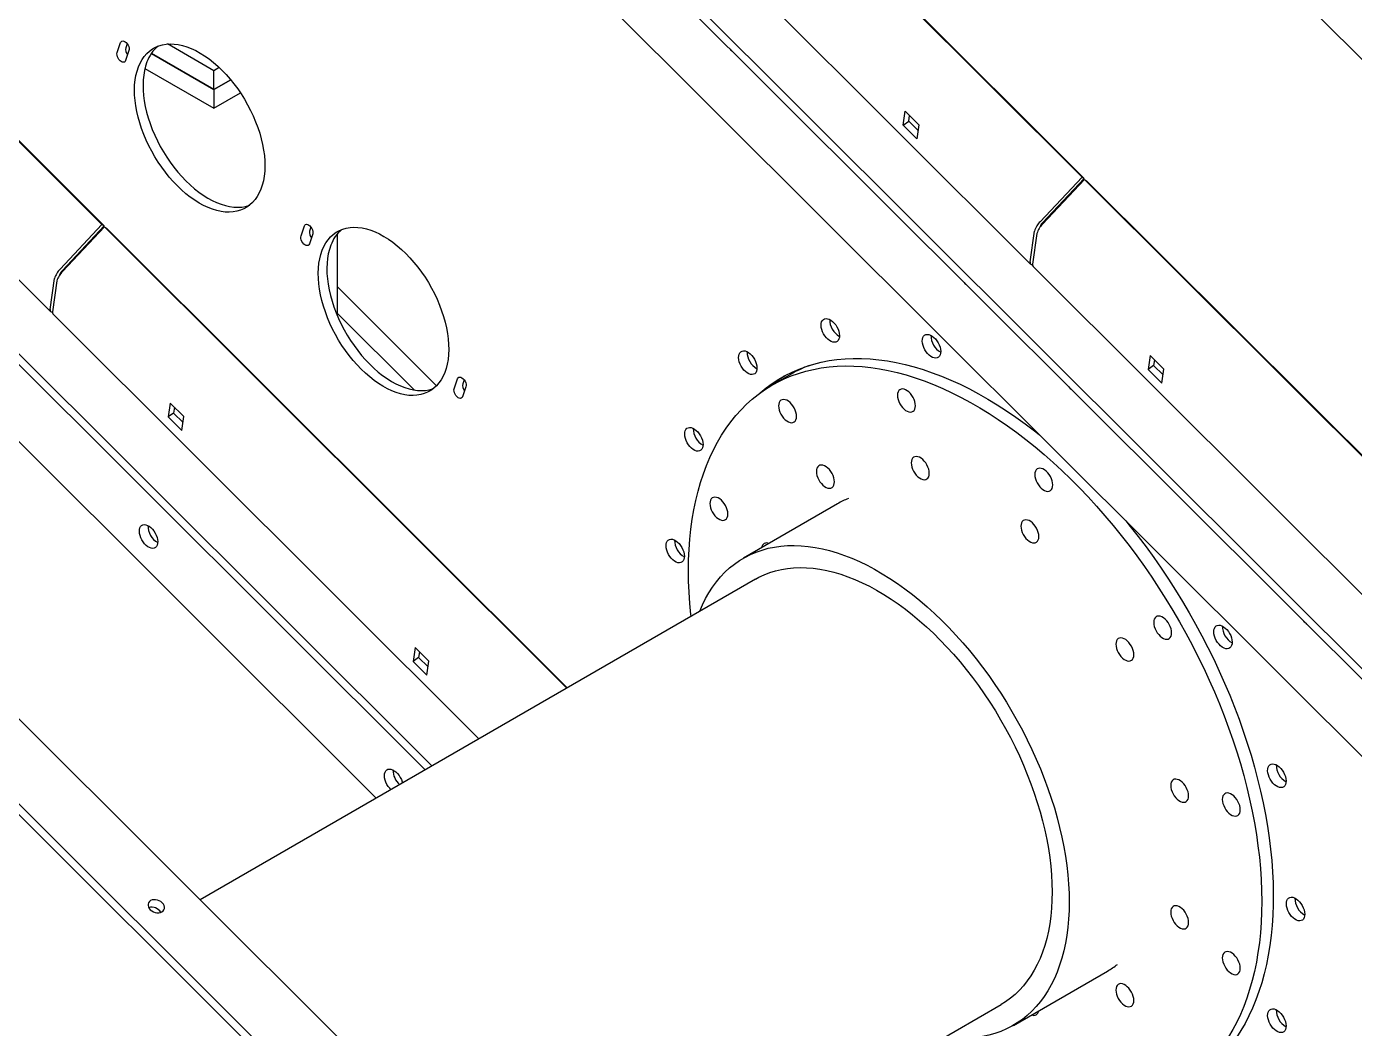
# Model space of a CAD drawing. Header units: millimetres. Extents: x 0 to 55611, y 0 to 32827.
# Drawn here: x 43804 to 44682, y 13325 to 13987 of the extents above; entities that cross this region are included whole.
import ezdxf

# ---------------------------------------------------------------- set-up
doc = ezdxf.new("R2010")
doc.units = ezdxf.units.MM
doc.header["$LTSCALE"] = 10
doc.linetypes.add('SLD-Continua', pattern=[0])
doc.layers.add('EQUIPO', color=30, linetype='SLD-Continua')
doc.layers.add('STRUC', color=5, linetype='SLD-Continua')

msp = doc.modelspace()

# ---------------------------------------------------------------- linework, layer by layer
at = {"color": 7, "linetype": 'SLD-Continua', "lineweight": 25}
for p, q in [((43927.82, 13945.62), (43886.49, 13969.48)), ((43927.82, 13958.06), (43897.23, 13975.72)), ((43931.39, 13960.13), (43927.82, 13958.06)), ((43927.82, 13945.62), (43927.82, 13958.06)), ((43938.96, 13952.05), (43927.82, 13945.62))]:
    msp.add_line(p, q, dxfattribs=at)
at = {"layer": 'EQUIPO', "linetype": 'SLD-Continua', "lineweight": 25}
for p, q in [((45699.75, 12955.04), (43154.25, 15494.4)), ((44675.21, 12655.11), (41889.75, 15433.85)), ((44635.21, 12638.71), (41849.75, 15417.45)), ((41849.75, 15410.49), (44635.21, 12631.76)), ((43147.59, 15091.2), (45439.51, 12804.8)), ((43149.52, 15096.22), (45443.92, 12807.35)), ((45407.1, 12786.1), (43154.35, 15033.41)), ((44501.75, 13887.74), (43855.35, 14532.58)), ((44503.23, 13886.88), (43856.83, 14531.73)), ((43853.84, 13856.31), (43207.43, 14501.16)), ((43855.31, 13855.46), (43208.91, 14500.3)), ((43821.37, 14475.07), (44467.77, 13830.23)), ((43173.45, 14443.65), (43819.86, 13798.81)), ((43149.59, 14418.37), (44071.87, 13498.31)), ((43147.65, 14413.35), (44067.46, 13495.77)), ((44035.05, 13477.06), (43154.42, 14355.57)), ((43863.9, 13970), (43866.13, 13976.6)), ((43871.68, 13971.31), (43869.45, 13964.71)), ((43870.45, 13975.92), (43869.56, 13973.27)), ((44383.61, 13922.05), (44384.92, 13931.26)), ((44383.61, 13922.05), (44387.18, 13924.64)), ((44384.92, 13931.26), (44393.96, 13922.24)), ((44387.18, 13924.64), (44387.72, 13928.46)), ((44393.41, 13918.42), (44387.18, 13924.64)), ((44392.64, 13913.03), (44383.61, 13922.05)), ((44393.96, 13922.24), (44392.64, 13913.03)), ((44474.11, 13858.22), (44501.75, 13887.74)), ((44475.59, 13857.37), (44503.23, 13886.88)), ((44503.33, 13886.16), (44475.69, 13856.64)), ((44501.75, 13887.74), (44503.23, 13886.88)), ((45149.74, 13241.32), (44503.33, 13886.16)), ((44503.33, 13886.16), (44504.81, 13885.31)), ((45151.21, 13240.46), (44504.81, 13885.31)), ((43826.2, 13826.8), (43853.84, 13856.31)), ((43827.67, 13825.94), (43855.31, 13855.46)), ((43855.42, 13854.74), (43827.78, 13825.22)), ((43853.84, 13856.31), (43855.31, 13855.46)), ((44161.08, 13549.81), (43855.42, 13854.74)), ((43855.42, 13854.74), (43856.89, 13853.88)), ((44161.47, 13550.04), (43856.89, 13853.88)), ((43985.42, 13848.78), (43987.65, 13855.38)), ((43991.97, 13854.69), (43991.07, 13852.04)), ((44473.91, 13854.5), (44473.93, 13854.63)), ((43993.19, 13850.08), (43990.96, 13843.49)), ((44467.45, 13831.67), (44470.36, 13852.03)), ((44471.94, 13850.45), (44469.03, 13830.09)), ((44469.35, 13828.65), (45115.76, 13183.81)), ((43819.53, 13800.25), (43822.44, 13820.61)), ((43824.02, 13819.03), (43821.12, 13798.67)), ((43825.99, 13823.07), (43826.01, 13823.2)), ((43821.44, 13797.23), (44103.04, 13516.31)), ((44546.84, 13769.73), (44545.52, 13760.52)), ((44555.87, 13760.72), (44546.84, 13769.73)), ((44549.64, 13766.94), (44549.09, 13763.12)), ((44309.53, 13757.44), (44297.09, 13750.26)), ((44549.09, 13763.12), (44545.52, 13760.52)), ((44545.52, 13760.52), (44554.56, 13751.51)), ((44549.09, 13763.12), (44555.33, 13756.9)), ((44554.56, 13751.51), (44555.87, 13760.72)), ((44086.68, 13747.76), (44088.91, 13754.36)), ((44094.46, 13749.06), (44092.23, 13742.47)), ((44093.23, 13753.67), (44092.34, 13751.02)), ((43898.92, 13738.31), (43897.61, 13729.1)), ((43901.18, 13731.69), (43897.61, 13729.1)), ((43907.96, 13729.29), (43898.92, 13738.31)), ((43901.72, 13735.51), (43901.18, 13731.69)), ((43901.18, 13731.69), (43907.41, 13725.47)), ((43897.61, 13729.1), (43906.64, 13720.08)), ((43906.64, 13720.08), (43907.96, 13729.29)), ((44340.19, 13671.68), (44277.96, 13635.76)), ((44285.96, 13621.9), (43918.64, 13409.86)), ((44060.95, 13576.67), (44059.63, 13567.47)), ((44069.98, 13567.66), (44060.95, 13576.67)), ((44063.74, 13573.88), (44063.2, 13570.06)), ((44063.2, 13570.06), (44059.63, 13567.47)), ((44059.63, 13567.47), (44068.67, 13558.45)), ((44063.2, 13570.06), (44069.44, 13563.84)), ((44068.67, 13558.45), (44069.98, 13567.66)), ((44456.35, 13326.75), (44518.57, 13362.68)), ((44156.78, 13172.29), (44448.35, 13340.61))]:
    msp.add_line(p, q, dxfattribs=at)
at = {"layer": 'EQUIPO', "linetype": 'SLD-Continua', "lineweight": 25, "flags": 128}
for points in [[(43866.13, 13976.6), (43866.46, 13977.2), (43866.96, 13977.59), (43867.58, 13977.72), (43868.3, 13977.6), (43869.06, 13977.23), (43869.81, 13976.63), (43870.5, 13975.86), (43871.07, 13974.95), (43871.5, 13973.98), (43871.76, 13973), (43871.82, 13972.09), (43871.68, 13971.31)], [(43869.45, 13964.71), (43869.12, 13964.11), (43868.62, 13963.72), (43867.99, 13963.59), (43867.27, 13963.71), (43866.52, 13964.08), (43865.77, 13964.68), (43865.08, 13965.45), (43864.5, 13966.36), (43864.07, 13967.33), (43863.82, 13968.31), (43863.76, 13969.22), (43863.9, 13970)], [(43877.91, 13960.55), (43879.02, 13963.07), (43880.3, 13965.39), (43881.76, 13967.49), (43883.39, 13969.38), (43885.19, 13971.03), (43887.14, 13972.45), (43889.24, 13973.63), (43891.47, 13974.55), (43893.83, 13975.22), (43896.3, 13975.64), (43898.88, 13975.79), (43901.55, 13975.69), (43904.29, 13975.33), (43907.11, 13974.71), (43909.97, 13973.83), (43912.88, 13972.71), (43915.81, 13971.34), (43918.75, 13969.73), (43921.69, 13967.89), (43924.61, 13965.83), (43927.51, 13963.55), (43930.36, 13961.08), (43933.16, 13958.41), (43935.89, 13955.56), (43938.54, 13952.55), (43941.1, 13949.39), (43943.54, 13946.09), (43945.88, 13942.67), (43948.08, 13939.14), (43950.15, 13935.53), (43952.06, 13931.84), (43953.82, 13928.1), (43955.42, 13924.33), (43956.84, 13920.53), (43958.09, 13916.73), (43959.15, 13912.95), (43960.01, 13909.2), (43960.69, 13905.5), (43961.17, 13901.87), (43961.45, 13898.33), (43961.52, 13894.88), (43961.4, 13891.56), (43961.08, 13888.37), (43960.56, 13885.32), (43959.84, 13882.44), (43958.93, 13879.74), (43957.83, 13877.22), (43956.54, 13874.9), (43955.08, 13872.8), (43953.45, 13870.91), (43951.65, 13869.26), (43949.7, 13867.84), (43947.6, 13866.66), (43945.37, 13865.74), (43943.01, 13865.07), (43940.54, 13864.65), (43937.96, 13864.5), (43935.29, 13864.6), (43932.55, 13864.96), (43929.73, 13865.58), (43926.87, 13866.46), (43923.97, 13867.58), (43921.04, 13868.95), (43918.09, 13870.56), (43915.15, 13872.4), (43912.23, 13874.46), (43909.33, 13876.74), (43906.48, 13879.21), (43903.68, 13881.88), (43900.95, 13884.73), (43898.3, 13887.74), (43895.74, 13890.9), (43893.3, 13894.2), (43890.96, 13897.62), (43888.76, 13901.15), (43886.7, 13904.76), (43884.78, 13908.45), (43883.02, 13912.19), (43881.42, 13915.96), (43880, 13919.76), (43878.75, 13923.56), (43877.7, 13927.34), (43876.83, 13931.09), (43876.15, 13934.79), (43875.67, 13938.42), (43875.39, 13941.96), (43875.32, 13945.41), (43875.44, 13948.73), (43875.76, 13951.92), (43876.28, 13954.97), (43877, 13957.85), (43877.91, 13960.55)], [(43883.57, 13963.82), (43882.66, 13961.11), (43881.94, 13958.23), (43881.42, 13955.19), (43881.1, 13952), (43880.97, 13948.67), (43881.05, 13945.23), (43881.33, 13941.68), (43881.81, 13938.06), (43882.48, 13934.36), (43883.35, 13930.61), (43884.41, 13926.83), (43885.66, 13923.03), (43887.08, 13919.23), (43888.67, 13915.45), (43890.43, 13911.71), (43892.35, 13908.03), (43894.42, 13904.41), (43896.62, 13900.89), (43898.95, 13897.47), (43901.4, 13894.17), (43903.96, 13891.01), (43906.6, 13887.99), (43909.33, 13885.15), (43912.13, 13882.48), (43914.99, 13880), (43917.88, 13877.73), (43920.81, 13875.66), (43923.75, 13873.82), (43926.69, 13872.22), (43929.62, 13870.85), (43932.53, 13869.72), (43935.39, 13868.85), (43938.2, 13868.23), (43940.95, 13867.87), (43943.62, 13867.76), (43946.19, 13867.92), (43948.67, 13868.33), (43951.03, 13869), (43951.59, 13869.21)], [(43987.65, 13855.38), (43987.98, 13855.98), (43988.47, 13856.36), (43989.1, 13856.5), (43989.82, 13856.37), (43990.58, 13856), (43991.33, 13855.41), (43992.01, 13854.63), (43992.59, 13853.73), (43993.02, 13852.75), (43993.27, 13851.78), (43993.33, 13850.87), (43993.19, 13850.08)], [(43999.43, 13839.33), (44000.53, 13841.85), (44001.82, 13844.16), (44003.28, 13846.27), (44004.91, 13848.15), (44006.71, 13849.81), (44008.66, 13851.23), (44010.76, 13852.4), (44012.99, 13853.33), (44015.35, 13854), (44017.82, 13854.41), (44020.4, 13854.57), (44023.06, 13854.47), (44025.81, 13854.1), (44028.62, 13853.48), (44031.49, 13852.61), (44034.39, 13851.49), (44037.32, 13850.12), (44040.26, 13848.51), (44043.21, 13846.67), (44046.13, 13844.61), (44049.03, 13842.33), (44051.88, 13839.85), (44054.68, 13837.19), (44057.41, 13834.34), (44060.06, 13831.33), (44062.61, 13828.16), (44065.06, 13824.86), (44067.39, 13821.44), (44069.6, 13817.92), (44071.66, 13814.3), (44073.58, 13810.62), (44075.34, 13806.88), (44076.94, 13803.1), (44078.36, 13799.31), (44079.6, 13795.51), (44080.66, 13791.72), (44081.53, 13787.98), (44082.21, 13784.28), (44082.68, 13780.65), (44082.96, 13777.1), (44083.04, 13773.66), (44082.92, 13770.34), (44082.6, 13767.14), (44082.07, 13764.1), (44081.35, 13761.22), (44080.44, 13758.51), (44079.34, 13756), (44078.06, 13753.68), (44076.6, 13751.57), (44074.96, 13749.69), (44073.17, 13748.03), (44071.22, 13746.61), (44069.12, 13745.44), (44066.89, 13744.52), (44064.53, 13743.84), (44062.05, 13743.43), (44059.48, 13743.27), (44056.81, 13743.38), (44054.06, 13743.74), (44051.25, 13744.36), (44048.39, 13745.23), (44045.48, 13746.36), (44042.55, 13747.73), (44039.61, 13749.34), (44036.67, 13751.17), (44033.74, 13753.24), (44030.85, 13755.51), (44027.99, 13757.99), (44025.19, 13760.66), (44022.46, 13763.5), (44019.82, 13766.52), (44017.26, 13769.68), (44014.81, 13772.98), (44012.48, 13776.4), (44010.28, 13779.92), (44008.21, 13783.54), (44006.29, 13787.22), (44004.53, 13790.96), (44002.94, 13794.74), (44001.52, 13798.54), (44000.27, 13802.34), (43999.21, 13806.12), (43998.34, 13809.87), (43997.67, 13813.57), (43997.19, 13817.2), (43996.91, 13820.74), (43996.83, 13824.18), (43996.96, 13827.51), (43997.28, 13830.7), (43997.8, 13833.74), (43998.52, 13836.62), (43999.43, 13839.33)], [(43990.96, 13843.49), (43990.63, 13842.88), (43990.14, 13842.5), (43989.51, 13842.37), (43988.79, 13842.49), (43988.03, 13842.86), (43987.28, 13843.45), (43986.6, 13844.23), (43986.02, 13845.14), (43985.59, 13846.11), (43985.34, 13847.08), (43985.28, 13848), (43985.42, 13848.78)], [(44005.09, 13842.6), (44004.18, 13839.89), (44003.46, 13837.01), (44002.94, 13833.96), (44002.61, 13830.77), (44002.49, 13827.45), (44002.57, 13824.01), (44002.85, 13820.46), (44003.33, 13816.83), (44004, 13813.13), (44004.87, 13809.38), (44005.93, 13805.6), (44007.17, 13801.8), (44008.6, 13798.01), (44010.19, 13794.23), (44011.95, 13790.49), (44013.87, 13786.8), (44015.93, 13783.19), (44018.14, 13779.66), (44020.47, 13776.24), (44022.92, 13772.95), (44025.47, 13769.78), (44028.12, 13766.77), (44030.85, 13763.92), (44033.65, 13761.26), (44036.5, 13758.78), (44039.4, 13756.5), (44042.33, 13754.44), (44045.27, 13752.6), (44048.21, 13750.99), (44051.14, 13749.62), (44054.04, 13748.5), (44056.91, 13747.62), (44059.72, 13747), (44062.47, 13746.64), (44065.13, 13746.54), (44067.71, 13746.69), (44070.18, 13747.11), (44072.54, 13747.78), (44073.11, 13747.99)], [(44467.45, 13831.67), (44467.45, 13830.89), (44467.69, 13830.32), (44468.17, 13829.98), (44468.87, 13829.88), (44469.01, 13829.89)], [(43819.53, 13800.25), (43819.53, 13799.47), (43819.78, 13798.89), (43820.26, 13798.55), (43820.96, 13798.46), (43821.09, 13798.46)], [(44329.62, 13792.04), (44330.1, 13792.93), (44330.76, 13793.6), (44331.57, 13794.02), (44332.52, 13794.19), (44333.55, 13794.08), (44334.65, 13793.71), (44335.77, 13793.09), (44336.88, 13792.24), (44337.94, 13791.18), (44338.9, 13789.97), (44339.75, 13788.63), (44340.44, 13787.21), (44340.96, 13785.76), (44341.29, 13784.33), (44341.42, 13782.97), (44341.34, 13781.72), (44341.05, 13780.64), (44340.57, 13779.74), (44339.91, 13779.07), (44339.1, 13778.65), (44338.16, 13778.49), (44337.12, 13778.59), (44336.02, 13778.96), (44334.9, 13779.58), (44333.79, 13780.43), (44332.74, 13781.49), (44331.77, 13782.7), (44330.93, 13784.04), (44330.23, 13785.46), (44329.71, 13786.91), (44329.38, 13788.34), (44329.26, 13789.7), (44329.34, 13790.95), (44329.62, 13792.04)], [(44396.55, 13781.53), (44397.02, 13782.43), (44397.68, 13783.1), (44398.5, 13783.52), (44399.44, 13783.68), (44400.48, 13783.57), (44401.57, 13783.2), (44402.7, 13782.58), (44403.8, 13781.73), (44404.86, 13780.68), (44405.82, 13779.46), (44406.67, 13778.12), (44407.36, 13776.7), (44407.88, 13775.25), (44408.21, 13773.82), (44408.34, 13772.46), (44408.26, 13771.22), (44407.97, 13770.13), (44407.49, 13769.23), (44406.84, 13768.56), (44406.02, 13768.14), (44405.08, 13767.98), (44404.04, 13768.09), (44402.94, 13768.46), (44401.82, 13769.08), (44400.72, 13769.93), (44399.66, 13770.98), (44398.7, 13772.2), (44397.85, 13773.54), (44397.16, 13774.96), (44396.64, 13776.41), (44396.31, 13777.83), (44396.18, 13779.2), (44396.26, 13780.44), (44396.55, 13781.53)], [(44275.07, 13770.67), (44275.55, 13771.56), (44276.2, 13772.23), (44277.02, 13772.66), (44277.96, 13772.82), (44279, 13772.71), (44280.1, 13772.34), (44281.22, 13771.72), (44282.33, 13770.87), (44283.38, 13769.82), (44284.35, 13768.6), (44285.19, 13767.26), (44285.89, 13765.84), (44286.41, 13764.39), (44286.74, 13762.96), (44286.86, 13761.6), (44286.78, 13760.36), (44286.5, 13759.27), (44286.02, 13758.37), (44285.36, 13757.7), (44284.55, 13757.28), (44283.6, 13757.12), (44282.57, 13757.22), (44281.47, 13757.59), (44280.35, 13758.22), (44279.24, 13759.07), (44278.18, 13760.12), (44277.22, 13761.34), (44276.37, 13762.68), (44275.68, 13764.1), (44275.16, 13765.54), (44274.83, 13766.97), (44274.7, 13768.33), (44274.78, 13769.58), (44275.07, 13770.67)], [(44288.93, 13744.94), (44289.01, 13745.01), (44292.93, 13748.24), (44297.01, 13751.24), (44301.23, 13753.99), (44305.59, 13756.5), (44310.09, 13758.77), (44314.73, 13760.78), (44319.49, 13762.55), (44324.38, 13764.06), (44329.39, 13765.32), (44334.51, 13766.33), (44339.74, 13767.08), (44345.07, 13767.57), (44350.5, 13767.8), (44356.03, 13767.78), (44361.64, 13767.5), (44367.32, 13766.96), (44373.09, 13766.16), (44378.92, 13765.11), (44384.81, 13763.81), (44390.75, 13762.25), (44396.75, 13760.43), (44402.79, 13758.37), (44408.87, 13756.06), (44414.98, 13753.51), (44421.11, 13750.71), (44427.26, 13747.67), (44433.42, 13744.4), (44439.58, 13740.89), (44445.74, 13737.15), (44451.9, 13733.19), (44458.04, 13729.01), (44464.16, 13724.6), (44470.25, 13719.99), (44473.58, 13717.37)], [(44243.28, 13597.26), (44243.16, 13598.38), (44242.46, 13605.82), (44241.97, 13613.17), (44241.67, 13620.42), (44241.57, 13627.56), (44241.67, 13634.59), (44241.97, 13641.5), (44242.47, 13648.28), (44243.16, 13654.92), (44244.05, 13661.41), (44245.14, 13667.76), (44246.42, 13673.95), (44247.9, 13679.98), (44249.57, 13685.83), (44251.42, 13691.52), (44253.47, 13697.02), (44255.71, 13702.33), (44258.12, 13707.45), (44260.72, 13712.37), (44263.5, 13717.08), (44266.45, 13721.59), (44269.58, 13725.88), (44272.87, 13729.96), (44276.34, 13733.82), (44279.96, 13737.44), (44283.74, 13740.84), (44287.68, 13744.01), (44291.77, 13746.93), (44296, 13749.62), (44300.37, 13752.07), (44304.88, 13754.27), (44309.53, 13756.22), (44314.3, 13757.92), (44319.2, 13759.37), (44324.21, 13760.57), (44329.33, 13761.51), (44334.56, 13762.2), (44339.89, 13762.63), (44345.32, 13762.81), (44350.84, 13762.73), (44356.44, 13762.39), (44362.12, 13761.8), (44367.87, 13760.95), (44373.69, 13759.85), (44379.57, 13758.49), (44385.5, 13756.88), (44391.48, 13755.02), (44397.5, 13752.91), (44403.56, 13750.56), (44409.64, 13747.96), (44415.75, 13745.12), (44421.88, 13742.04), (44428.01, 13738.73), (44434.15, 13735.19), (44440.28, 13731.42), (44446.41, 13727.42), (44452.52, 13723.21), (44458.6, 13718.78), (44464.66, 13714.14), (44470.68, 13709.3), (44476.66, 13704.25), (44482.59, 13699.01), (44488.47, 13693.58), (44494.29, 13687.97), (44500.04, 13682.17), (44505.72, 13676.21), (44511.32, 13670.08), (44516.84, 13663.79), (44522.27, 13657.35), (44527.6, 13650.76), (44532.83, 13644.03), (44537.95, 13637.17), (44542.96, 13630.19), (44547.86, 13623.08), (44552.63, 13615.87), (44557.27, 13608.56), (44561.78, 13601.15), (44566.16, 13593.65), (44570.39, 13586.08), (44574.48, 13578.43), (44578.42, 13570.72), (44582.2, 13562.96), (44585.82, 13555.14), (44589.28, 13547.29), (44592.58, 13539.41), (44595.7, 13531.51), (44598.66, 13523.59), (44601.43, 13515.67), (44604.03, 13507.75), (44606.45, 13499.84), (44608.68, 13491.95), (44610.73, 13484.08), (44612.59, 13476.26), (44614.26, 13468.47), (44615.73, 13460.74), (44617.01, 13453.07), (44618.1, 13445.47), (44618.99, 13437.94), (44619.69, 13430.5), (44620.18, 13423.15), (44620.48, 13415.9), (44620.58, 13408.76), (44620.58, 13408.76)], [(44092.23, 13742.47), (44091.9, 13741.86), (44091.4, 13741.48), (44090.77, 13741.35), (44090.06, 13741.47), (44089.3, 13741.84), (44088.55, 13742.43), (44087.86, 13743.21), (44087.28, 13744.12), (44086.85, 13745.09), (44086.6, 13746.06), (44086.54, 13746.98), (44086.68, 13747.76)], [(44088.91, 13754.36), (44089.24, 13754.96), (44089.74, 13755.34), (44090.36, 13755.48), (44091.08, 13755.35), (44091.84, 13754.98), (44092.59, 13754.39), (44093.28, 13753.61), (44093.86, 13752.71), (44094.29, 13751.73), (44094.54, 13750.76), (44094.6, 13749.85), (44094.46, 13749.06)], [(44313.02, 13729.51), (44312.92, 13730.82), (44312.62, 13732.22), (44312.13, 13733.63), (44311.47, 13735.02), (44310.66, 13736.34), (44309.73, 13737.55), (44308.7, 13738.59), (44307.63, 13739.45), (44306.53, 13740.08), (44305.45, 13740.47), (44304.43, 13740.6), (44303.5, 13740.47), (44302.69, 13740.09), (44302.03, 13739.46), (44301.54, 13738.61), (44301.24, 13737.57), (44301.14, 13736.36), (44301.24, 13735.05), (44301.54, 13733.65), (44302.03, 13732.24), (44302.69, 13730.85), (44303.5, 13729.53), (44304.43, 13728.32), (44305.45, 13727.28), (44306.53, 13726.42), (44307.63, 13725.79), (44308.7, 13725.4), (44309.73, 13725.27), (44310.66, 13725.4), (44311.47, 13725.78), (44312.13, 13726.41), (44312.62, 13727.26), (44312.92, 13728.3), (44313.02, 13729.51)], [(44391.63, 13736.53), (44391.53, 13737.85), (44391.23, 13739.24), (44390.74, 13740.66), (44390.08, 13742.05), (44389.27, 13743.37), (44388.34, 13744.57), (44387.32, 13745.62), (44386.24, 13746.47), (44385.14, 13747.11), (44384.07, 13747.5), (44383.05, 13747.63), (44382.11, 13747.5), (44381.3, 13747.12), (44380.64, 13746.49), (44380.15, 13745.64), (44379.85, 13744.59), (44379.75, 13743.39), (44379.85, 13742.07), (44380.15, 13740.68), (44380.64, 13739.27), (44381.3, 13737.87), (44382.11, 13736.55), (44383.04, 13735.35), (44384.07, 13734.3), (44385.14, 13733.45), (44386.24, 13732.82), (44387.32, 13732.43), (44388.34, 13732.29), (44389.27, 13732.42), (44390.08, 13732.81), (44390.74, 13733.44), (44391.23, 13734.29), (44391.53, 13735.33), (44391.63, 13736.53)], [(44239.46, 13720), (44239.94, 13720.9), (44240.6, 13721.57), (44241.41, 13721.99), (44242.35, 13722.15), (44243.39, 13722.05), (44244.49, 13721.68), (44245.61, 13721.06), (44246.72, 13720.2), (44247.77, 13719.15), (44248.74, 13717.94), (44249.58, 13716.59), (44250.28, 13715.18), (44250.8, 13713.73), (44251.13, 13712.3), (44251.25, 13710.94), (44251.17, 13709.69), (44250.89, 13708.6), (44250.41, 13707.71), (44249.75, 13707.04), (44248.94, 13706.62), (44248, 13706.45), (44246.96, 13706.56), (44245.86, 13706.93), (44244.74, 13707.55), (44243.63, 13708.4), (44242.58, 13709.45), (44241.61, 13710.67), (44240.76, 13712.01), (44240.07, 13713.43), (44239.55, 13714.88), (44239.22, 13716.31), (44239.09, 13717.67), (44239.17, 13718.92), (44239.46, 13720)], [(44326.14, 13693.06), (44326.24, 13691.74), (44326.54, 13690.35), (44327.03, 13688.94), (44327.69, 13687.55), (44328.5, 13686.23), (44329.43, 13685.02), (44330.45, 13683.97), (44331.53, 13683.12), (44332.63, 13682.49), (44333.7, 13682.1), (44334.73, 13681.97), (44335.66, 13682.09), (44336.47, 13682.48), (44337.13, 13683.11), (44337.62, 13683.96), (44337.92, 13685), (44338.02, 13686.2), (44337.92, 13687.52), (44337.62, 13688.91), (44337.13, 13690.33), (44336.47, 13691.72), (44335.66, 13693.04), (44334.73, 13694.24), (44333.7, 13695.29), (44332.63, 13696.15), (44331.53, 13696.78), (44330.45, 13697.17), (44329.43, 13697.3), (44328.5, 13697.17), (44327.69, 13696.79), (44327.03, 13696.16), (44326.54, 13695.31), (44326.24, 13694.26), (44326.14, 13693.06)], [(44388.9, 13698.67), (44389, 13697.35), (44389.3, 13695.96), (44389.79, 13694.55), (44390.45, 13693.16), (44391.26, 13691.84), (44392.19, 13690.63), (44393.22, 13689.58), (44394.29, 13688.73), (44395.39, 13688.1), (44396.47, 13687.71), (44397.49, 13687.57), (44398.42, 13687.7), (44399.23, 13688.09), (44399.89, 13688.72), (44400.38, 13689.57), (44400.68, 13690.61), (44400.78, 13691.81), (44400.68, 13693.13), (44400.38, 13694.52), (44399.89, 13695.94), (44399.23, 13697.33), (44398.42, 13698.65), (44397.49, 13699.85), (44396.47, 13700.9), (44395.39, 13701.76), (44394.29, 13702.39), (44393.22, 13702.78), (44392.19, 13702.91), (44391.26, 13702.78), (44390.45, 13702.4), (44389.79, 13701.77), (44389.3, 13700.92), (44389, 13699.87), (44388.9, 13698.67)], [(44482.41, 13684.13), (44482.31, 13685.45), (44482.01, 13686.84), (44481.52, 13688.25), (44480.86, 13689.64), (44480.05, 13690.96), (44479.11, 13692.17), (44478.09, 13693.21), (44477.01, 13694.07), (44475.92, 13694.7), (44474.84, 13695.09), (44473.82, 13695.22), (44472.89, 13695.1), (44472.08, 13694.71), (44471.42, 13694.08), (44470.93, 13693.23), (44470.63, 13692.19), (44470.53, 13690.99), (44470.63, 13689.67), (44470.93, 13688.28), (44471.42, 13686.86), (44472.08, 13685.47), (44472.89, 13684.15), (44473.82, 13682.94), (44474.84, 13681.9), (44475.92, 13681.04), (44477.01, 13680.41), (44478.09, 13680.02), (44479.11, 13679.89), (44480.05, 13680.02), (44480.86, 13680.4), (44481.52, 13681.03), (44482.01, 13681.88), (44482.31, 13682.92), (44482.41, 13684.13)], [(44267.63, 13664.93), (44267.53, 13666.25), (44267.23, 13667.64), (44266.74, 13669.05), (44266.08, 13670.45), (44265.27, 13671.77), (44264.34, 13672.97), (44263.32, 13674.02), (44262.24, 13674.87), (44261.14, 13675.51), (44260.06, 13675.9), (44259.04, 13676.03), (44258.11, 13675.9), (44257.3, 13675.51), (44256.64, 13674.89), (44256.15, 13674.03), (44255.85, 13672.99), (44255.75, 13671.79), (44255.85, 13670.47), (44256.15, 13669.08), (44256.64, 13667.66), (44257.3, 13666.27), (44258.11, 13664.95), (44259.04, 13663.75), (44260.06, 13662.7), (44261.14, 13661.85), (44262.24, 13661.21), (44263.31, 13660.82), (44264.34, 13660.69), (44265.27, 13660.82), (44266.08, 13661.2), (44266.74, 13661.83), (44267.23, 13662.68), (44267.53, 13663.73), (44267.63, 13664.93)], [(44461.38, 13656.83), (44461.48, 13655.51), (44461.78, 13654.12), (44462.27, 13652.71), (44462.93, 13651.32), (44463.74, 13650), (44464.67, 13648.79), (44465.69, 13647.74), (44466.77, 13646.89), (44467.86, 13646.26), (44468.94, 13645.87), (44469.96, 13645.74), (44470.89, 13645.86), (44471.7, 13646.25), (44472.37, 13646.88), (44472.85, 13647.73), (44473.15, 13648.77), (44473.26, 13649.97), (44473.15, 13651.29), (44472.85, 13652.68), (44472.37, 13654.1), (44471.7, 13655.49), (44470.89, 13656.81), (44469.96, 13658.01), (44468.94, 13659.06), (44467.86, 13659.92), (44466.77, 13660.55), (44465.69, 13660.94), (44464.67, 13661.07), (44463.74, 13660.94), (44462.93, 13660.56), (44462.27, 13659.93), (44461.78, 13659.08), (44461.48, 13658.03), (44461.38, 13656.83)], [(44530.69, 13660.39), (44533.64, 13656.75), (44538.91, 13650.03), (44544.08, 13643.17), (44549.14, 13636.18), (44554.09, 13629.07), (44558.91, 13621.85), (44563.6, 13614.53), (44568.16, 13607.1), (44572.59, 13599.59), (44576.87, 13592), (44581.01, 13584.33), (44585, 13576.6), (44588.83, 13568.82), (44592.51, 13560.98), (44596.02, 13553.1), (44599.37, 13545.19), (44602.55, 13537.26), (44605.55, 13529.31), (44608.38, 13521.35), (44611.03, 13513.39), (44613.5, 13505.44), (44615.79, 13497.51), (44617.88, 13489.61), (44619.79, 13481.73), (44621.51, 13473.91), (44623.04, 13466.13), (44624.37, 13458.41), (44625.5, 13450.75), (44626.44, 13443.18), (44627.19, 13435.68), (44627.73, 13428.28), (44628.07, 13420.97), (44628.22, 13413.77), (44628.16, 13406.68), (44627.91, 13399.72), (44627.45, 13392.88), (44626.8, 13386.18), (44625.95, 13379.62), (44624.9, 13373.21), (44623.65, 13366.96), (44622.21, 13360.87), (44620.58, 13354.94), (44618.76, 13349.2), (44616.74, 13343.63), (44614.54, 13338.25), (44612.15, 13333.07), (44609.58, 13328.08), (44606.83, 13323.3), (44603.9, 13318.72), (44600.8, 13314.36), (44597.53, 13310.22), (44594.09, 13306.3), (44590.49, 13302.6), (44586.72, 13299.14), (44582.8, 13295.9), (44578.73, 13292.91), (44574.51, 13290.16), (44570.15, 13287.65), (44565.65, 13285.38), (44561.01, 13283.36), (44556.27, 13281.61)], [(43890.36, 13644.34), (43889.88, 13643.45), (43889.22, 13642.78), (43888.41, 13642.36), (43887.47, 13642.2), (43886.43, 13642.3), (43885.33, 13642.67), (43884.21, 13643.29), (43883.1, 13644.14), (43882.05, 13645.2), (43881.08, 13646.41), (43880.24, 13647.75), (43879.54, 13649.17), (43879.02, 13650.62), (43878.69, 13652.05), (43878.57, 13653.41), (43878.65, 13654.66), (43878.93, 13655.75), (43879.41, 13656.64), (43880.07, 13657.31), (43880.88, 13657.73), (43881.82, 13657.89), (43882.86, 13657.79), (43883.96, 13657.42), (43885.08, 13656.8), (43886.19, 13655.95), (43887.24, 13654.89), (43888.21, 13653.68), (43889.05, 13652.34), (43889.75, 13650.92), (43890.27, 13649.47), (43890.6, 13648.04), (43890.73, 13646.68), (43890.64, 13645.43), (43890.36, 13644.34)], [(44227.09, 13646.15), (44227.57, 13647.05), (44228.23, 13647.72), (44229.04, 13648.14), (44229.99, 13648.3), (44231.02, 13648.2), (44232.12, 13647.83), (44233.24, 13647.21), (44234.35, 13646.35), (44235.41, 13645.3), (44236.37, 13644.09), (44237.22, 13642.74), (44237.91, 13641.33), (44238.43, 13639.88), (44238.76, 13638.45), (44238.89, 13637.09), (44238.81, 13635.84), (44238.52, 13634.75), (44238.04, 13633.86), (44237.38, 13633.19), (44236.57, 13632.76), (44235.63, 13632.6), (44234.59, 13632.71), (44233.49, 13633.08), (44232.37, 13633.7), (44231.26, 13634.55), (44230.21, 13635.6), (44229.24, 13636.82), (44228.4, 13638.16), (44227.7, 13639.58), (44227.18, 13641.03), (44226.85, 13642.46), (44226.73, 13643.82), (44226.81, 13645.06), (44227.09, 13646.15)], [(44249.04, 13600.59), (44250.85, 13604.81), (44252.88, 13608.94), (44255.1, 13612.85), (44257.49, 13616.56), (44260.06, 13620.06), (44262.79, 13623.34), (44265.69, 13626.39), (44268.75, 13629.21), (44271.97, 13631.8), (44275.33, 13634.15), (44278.85, 13636.26), (44282.5, 13638.13), (44286.28, 13639.74), (44290.2, 13641.11), (44294.23, 13642.22), (44298.38, 13643.08), (44302.64, 13643.68), (44307, 13644.03), (44311.46, 13644.11), (44316, 13643.94), (44320.62, 13643.52), (44325.32, 13642.83), (44330.09, 13641.9), (44334.91, 13640.7), (44339.78, 13639.26), (44344.7, 13637.56), (44349.65, 13635.62), (44354.64, 13633.44), (44359.64, 13631.01), (44364.65, 13628.35), (44369.66, 13625.45), (44374.68, 13622.33), (44379.68, 13618.98), (44384.66, 13615.41), (44389.61, 13611.64), (44394.53, 13607.65), (44399.4, 13603.47), (44404.22, 13599.1), (44408.99, 13594.53), (44413.69, 13589.79), (44418.31, 13584.88), (44422.86, 13579.8), (44427.31, 13574.57), (44431.67, 13569.19), (44435.93, 13563.67), (44440.08, 13558.02), (44444.12, 13552.25), (44448.03, 13546.36), (44451.81, 13540.38), (44455.46, 13534.3), (44458.98, 13528.13), (44462.34, 13521.9), (44465.56, 13515.59), (44468.62, 13509.24), (44471.52, 13502.84), (44474.25, 13496.4), (44476.82, 13489.94), (44479.21, 13483.47), (44481.42, 13477), (44483.46, 13470.53), (44485.31, 13464.07), (44486.97, 13457.65), (44488.45, 13451.26), (44489.73, 13444.92), (44490.82, 13438.64), (44491.71, 13432.42), (44492.4, 13426.29), (44492.9, 13420.23), (44493.2, 13414.28), (44493.3, 13408.43)], [(44285.96, 13621.9), (44288.09, 13623.07), (44291.63, 13624.75), (44295.29, 13626.17), (44299.08, 13627.35), (44302.99, 13628.27), (44307, 13628.94), (44311.12, 13629.35), (44315.34, 13629.51), (44319.65, 13629.41), (44324.04, 13629.05), (44328.5, 13628.44), (44333.04, 13627.57), (44337.63, 13626.45), (44342.27, 13625.08), (44346.95, 13623.46), (44351.67, 13621.59), (44356.42, 13619.48), (44361.19, 13617.13), (44365.96, 13614.54), (44370.74, 13611.73), (44375.51, 13608.69), (44380.27, 13605.43), (44385, 13601.95), (44389.71, 13598.26), (44394.37, 13594.37), (44398.99, 13590.29), (44403.55, 13586.02), (44408.05, 13581.56), (44412.48, 13576.93), (44416.83, 13572.14), (44421.09, 13567.19), (44425.26, 13562.09), (44429.33, 13556.85), (44433.29, 13551.48), (44437.14, 13545.99), (44440.87, 13540.38), (44444.47, 13534.68), (44447.93, 13528.88), (44451.26, 13522.99), (44454.44, 13517.04), (44457.47, 13511.02), (44460.34, 13504.96), (44463.05, 13498.85), (44465.59, 13492.71), (44467.97, 13486.55), (44470.17, 13480.38), (44472.19, 13474.22), (44474.03, 13468.06), (44475.68, 13461.93), (44477.15, 13455.83), (44478.43, 13449.78), (44479.51, 13443.78), (44480.4, 13437.85), (44481.09, 13431.99), (44481.59, 13426.21), (44481.89, 13420.54), (44481.99, 13414.96)], [(44561.02, 13586.33), (44560.92, 13587.65), (44560.62, 13589.04), (44560.13, 13590.46), (44559.47, 13591.85), (44558.66, 13593.17), (44557.73, 13594.37), (44556.7, 13595.42), (44555.63, 13596.27), (44554.53, 13596.91), (44553.45, 13597.3), (44552.43, 13597.43), (44551.5, 13597.3), (44550.69, 13596.92), (44550.03, 13596.29), (44549.54, 13595.44), (44549.24, 13594.39), (44549.14, 13593.19), (44549.24, 13591.87), (44549.54, 13590.48), (44550.03, 13589.07), (44550.69, 13587.67), (44551.5, 13586.35), (44552.43, 13585.15), (44553.45, 13584.1), (44554.53, 13583.25), (44555.63, 13582.61), (44556.7, 13582.23), (44557.73, 13582.09), (44558.66, 13582.22), (44559.47, 13582.61), (44560.13, 13583.23), (44560.62, 13584.09), (44560.92, 13585.13), (44561.02, 13586.33)], [(44589.24, 13589.3), (44589.72, 13590.2), (44590.38, 13590.87), (44591.19, 13591.29), (44592.13, 13591.45), (44593.17, 13591.34), (44594.27, 13590.97), (44595.39, 13590.35), (44596.5, 13589.5), (44597.55, 13588.45), (44598.52, 13587.23), (44599.36, 13585.89), (44600.06, 13584.47), (44600.58, 13583.02), (44600.91, 13581.6), (44601.03, 13580.23), (44600.95, 13578.99), (44600.67, 13577.9), (44600.19, 13577.01), (44599.53, 13576.33), (44598.72, 13575.91), (44597.78, 13575.75), (44596.74, 13575.86), (44595.64, 13576.23), (44594.52, 13576.85), (44593.41, 13577.7), (44592.36, 13578.75), (44591.39, 13579.97), (44590.54, 13581.31), (44589.85, 13582.73), (44589.33, 13584.18), (44589, 13585.61), (44588.87, 13586.97), (44588.95, 13588.21), (44589.24, 13589.3)], [(44524.14, 13578.75), (44524.24, 13577.44), (44524.54, 13576.04), (44525.03, 13574.63), (44525.69, 13573.24), (44526.5, 13571.92), (44527.43, 13570.71), (44528.45, 13569.67), (44529.53, 13568.81), (44530.63, 13568.18), (44531.7, 13567.79), (44532.73, 13567.66), (44533.66, 13567.78), (44534.47, 13568.17), (44535.13, 13568.8), (44535.62, 13569.65), (44535.92, 13570.69), (44536.02, 13571.9), (44535.92, 13573.21), (44535.62, 13574.61), (44535.13, 13576.02), (44534.47, 13577.41), (44533.66, 13578.73), (44532.73, 13579.94), (44531.7, 13580.98), (44530.63, 13581.84), (44529.53, 13582.47), (44528.45, 13582.86), (44527.43, 13582.99), (44526.5, 13582.86), (44525.69, 13582.48), (44525.03, 13581.85), (44524.54, 13581), (44524.24, 13579.96), (44524.14, 13578.75)], [(44044.88, 13482.73), (44044.07, 13483.56), (44043.1, 13484.78), (44042.26, 13486.12), (44041.56, 13487.54), (44041.04, 13488.99), (44040.71, 13490.42), (44040.59, 13491.78), (44040.67, 13493.02), (44040.95, 13494.11), (44041.43, 13495.01), (44042.09, 13495.68), (44042.9, 13496.1), (44043.85, 13496.26), (44044.88, 13496.16), (44045.98, 13495.79), (44047.1, 13495.17), (44048.21, 13494.31), (44049.27, 13493.26), (44050.23, 13492.05), (44051.08, 13490.7), (44051.77, 13489.29), (44052.29, 13487.84), (44052.48, 13487.12)], [(44624.85, 13497.52), (44625.33, 13498.42), (44625.98, 13499.09), (44626.8, 13499.51), (44627.74, 13499.67), (44628.78, 13499.57), (44629.88, 13499.2), (44631, 13498.58), (44632.11, 13497.72), (44633.16, 13496.67), (44634.13, 13495.46), (44634.97, 13494.11), (44635.67, 13492.7), (44636.19, 13491.25), (44636.52, 13489.82), (44636.64, 13488.46), (44636.56, 13487.21), (44636.28, 13486.12), (44635.8, 13485.23), (44635.14, 13484.56), (44634.33, 13484.13), (44633.38, 13483.97), (44632.35, 13484.08), (44631.25, 13484.45), (44630.13, 13485.07), (44629.02, 13485.92), (44627.96, 13486.97), (44627, 13488.19), (44626.15, 13489.53), (44625.46, 13490.95), (44624.94, 13492.4), (44624.61, 13493.83), (44624.48, 13495.19), (44624.56, 13496.44), (44624.85, 13497.52)], [(44560.37, 13485.36), (44560.47, 13484.04), (44560.77, 13482.65), (44561.26, 13481.23), (44561.92, 13479.84), (44562.73, 13478.52), (44563.67, 13477.32), (44564.69, 13476.27), (44565.76, 13475.42), (44566.86, 13474.78), (44567.94, 13474.39), (44568.96, 13474.26), (44569.89, 13474.39), (44570.7, 13474.77), (44571.36, 13475.4), (44571.85, 13476.25), (44572.15, 13477.3), (44572.25, 13478.5), (44572.15, 13479.82), (44571.85, 13481.21), (44571.36, 13482.62), (44570.7, 13484.02), (44569.89, 13485.34), (44568.96, 13486.54), (44567.94, 13487.59), (44566.86, 13488.44), (44565.77, 13489.07), (44564.69, 13489.46), (44563.67, 13489.6), (44562.73, 13489.47), (44561.92, 13489.08), (44561.26, 13488.46), (44560.77, 13487.6), (44560.47, 13486.56), (44560.37, 13485.36)], [(44606.4, 13469.35), (44606.3, 13470.67), (44606, 13472.06), (44605.51, 13473.48), (44604.85, 13474.87), (44604.04, 13476.19), (44603.11, 13477.39), (44602.09, 13478.44), (44601.01, 13479.29), (44599.92, 13479.93), (44598.84, 13480.32), (44597.82, 13480.45), (44596.88, 13480.32), (44596.07, 13479.93), (44595.41, 13479.31), (44594.93, 13478.46), (44594.63, 13477.41), (44594.52, 13476.21), (44594.63, 13474.89), (44594.93, 13473.5), (44595.41, 13472.08), (44596.07, 13470.69), (44596.88, 13469.37), (44597.82, 13468.17), (44598.84, 13467.12), (44599.92, 13466.27), (44601.01, 13465.63), (44602.09, 13465.24), (44603.11, 13465.11), (44604.04, 13465.24), (44604.85, 13465.63), (44605.51, 13466.25), (44606, 13467.1), (44606.3, 13468.15), (44606.4, 13469.35)], [(44481.99, 13414.96), (44481.89, 13409.5), (44481.59, 13404.17), (44481.09, 13398.97), (44480.4, 13393.91), (44479.51, 13389), (44478.43, 13384.25), (44477.15, 13379.67), (44475.68, 13375.27), (44474.03, 13371.05), (44472.19, 13367.02), (44470.17, 13363.19), (44467.97, 13359.56), (44465.59, 13356.14), (44463.05, 13352.94), (44460.33, 13349.97), (44457.46, 13347.21), (44454.43, 13344.7), (44451.25, 13342.41), (44448.35, 13340.61)], [(43893.46, 13401.83), (43894.25, 13402.43), (43894.81, 13403.19), (43895.12, 13404.06), (43895.16, 13405.01), (43894.93, 13405.99), (43894.43, 13406.94), (43893.7, 13407.83), (43892.78, 13408.59), (43891.7, 13409.21), (43890.52, 13409.64), (43889.3, 13409.87), (43888.11, 13409.88), (43887, 13409.67), (43886.02, 13409.25), (43885.23, 13408.65), (43884.67, 13407.89), (43884.37, 13407.02), (43884.33, 13406.07), (43884.56, 13405.09), (43885.05, 13404.14), (43885.78, 13403.25), (43886.71, 13402.49), (43887.79, 13401.87), (43888.97, 13401.44), (43890.18, 13401.21), (43891.38, 13401.2), (43892.49, 13401.41), (43893.46, 13401.83)], [(44620.58, 13408.76), (44620.48, 13401.73), (44620.18, 13394.82), (44619.69, 13388.04), (44618.99, 13381.4), (44618.1, 13374.9), (44617.01, 13368.56), (44615.73, 13362.37), (44614.25, 13356.34), (44612.59, 13350.48), (44610.73, 13344.8), (44608.68, 13339.3), (44606.45, 13333.99), (44604.03, 13328.87), (44601.43, 13323.95), (44598.65, 13319.24), (44595.7, 13314.73), (44592.57, 13310.43), (44589.28, 13306.36), (44585.82, 13302.5), (44582.19, 13298.87), (44578.41, 13295.48), (44574.47, 13292.31), (44570.39, 13289.38), (44566.15, 13286.7), (44561.78, 13284.25), (44557.27, 13282.05), (44552.62, 13280.1), (44547.85, 13278.4), (44542.96, 13276.95), (44537.94, 13275.75), (44532.82, 13274.81), (44527.59, 13274.12), (44522.26, 13273.68), (44516.83, 13273.51), (44511.31, 13273.59), (44505.71, 13273.93), (44500.03, 13274.52), (44494.28, 13275.37), (44488.46, 13276.47), (44482.58, 13277.83), (44476.65, 13279.44), (44470.67, 13281.3), (44464.65, 13283.41), (44458.59, 13285.76), (44452.51, 13288.36), (44446.4, 13291.2), (44440.27, 13294.27), (44434.14, 13297.59), (44428, 13301.13), (44421.87, 13304.9), (44415.74, 13308.89), (44409.64, 13313.11), (44405.67, 13315.97)], [(44493.3, 13408.43), (44493.2, 13402.7), (44492.9, 13397.09), (44492.4, 13391.61), (44491.71, 13386.28), (44490.81, 13381.09), (44489.73, 13376.07), (44488.44, 13371.21), (44486.97, 13366.52), (44485.31, 13362.02), (44483.46, 13357.7), (44481.42, 13353.58), (44479.21, 13349.66), (44476.81, 13345.95), (44474.25, 13342.45), (44471.51, 13339.18), (44468.61, 13336.12), (44465.55, 13333.3), (44462.34, 13330.71), (44458.97, 13328.36), (44455.46, 13326.25), (44451.81, 13324.39), (44448.02, 13322.77), (44444.11, 13321.41), (44440.08, 13320.29), (44435.93, 13319.44), (44431.67, 13318.83), (44427.31, 13318.49), (44422.85, 13318.4), (44418.31, 13318.57), (44413.68, 13319), (44411.42, 13319.29)], [(44560.37, 13401.67), (44560.47, 13400.35), (44560.77, 13398.96), (44561.26, 13397.55), (44561.92, 13396.15), (44562.73, 13394.83), (44563.66, 13393.63), (44564.69, 13392.58), (44565.76, 13391.73), (44566.86, 13391.09), (44567.94, 13390.71), (44568.96, 13390.57), (44569.89, 13390.7), (44570.7, 13391.09), (44571.36, 13391.71), (44571.85, 13392.57), (44572.15, 13393.61), (44572.25, 13394.81), (44572.15, 13396.13), (44571.85, 13397.52), (44571.36, 13398.94), (44570.7, 13400.33), (44569.89, 13401.65), (44568.96, 13402.85), (44567.94, 13403.9), (44566.86, 13404.75), (44565.76, 13405.39), (44564.69, 13405.78), (44563.66, 13405.91), (44562.73, 13405.78), (44561.92, 13405.4), (44561.26, 13404.77), (44560.77, 13403.92), (44560.47, 13402.87), (44560.37, 13401.67)], [(44637.21, 13409.4), (44637.69, 13410.29), (44638.35, 13410.96), (44639.17, 13411.38), (44640.11, 13411.54), (44641.14, 13411.44), (44642.24, 13411.07), (44643.37, 13410.45), (44644.47, 13409.6), (44645.53, 13408.54), (44646.49, 13407.33), (44647.34, 13405.99), (44648.03, 13404.57), (44648.55, 13403.12), (44648.88, 13401.69), (44649.01, 13400.33), (44648.93, 13399.08), (44648.64, 13397.99), (44648.16, 13397.1), (44647.51, 13396.43), (44646.69, 13396.01), (44645.75, 13395.85), (44644.71, 13395.95), (44643.61, 13396.32), (44642.49, 13396.94), (44641.39, 13397.79), (44640.33, 13398.85), (44639.36, 13400.06), (44638.52, 13401.4), (44637.83, 13402.82), (44637.3, 13404.27), (44636.98, 13405.7), (44636.85, 13407.06), (44636.93, 13408.31), (44637.21, 13409.4)], [(44606.4, 13364.53), (44606.3, 13365.85), (44606, 13367.24), (44605.51, 13368.65), (44604.85, 13370.05), (44604.04, 13371.37), (44603.11, 13372.57), (44602.09, 13373.62), (44601.01, 13374.47), (44599.91, 13375.1), (44598.84, 13375.49), (44597.81, 13375.63), (44596.88, 13375.5), (44596.07, 13375.11), (44595.41, 13374.48), (44594.92, 13373.63), (44594.62, 13372.59), (44594.52, 13371.39), (44594.62, 13370.07), (44594.92, 13368.68), (44595.41, 13367.26), (44596.07, 13365.87), (44596.88, 13364.55), (44597.81, 13363.35), (44598.84, 13362.3), (44599.91, 13361.45), (44601.01, 13360.81), (44602.09, 13360.42), (44603.11, 13360.29), (44604.04, 13360.42), (44604.85, 13360.8), (44605.51, 13361.43), (44606, 13362.28), (44606.3, 13363.33), (44606.4, 13364.53)], [(44524.13, 13350.11), (44524.23, 13348.79), (44524.53, 13347.4), (44525.02, 13345.99), (44525.68, 13344.6), (44526.49, 13343.28), (44527.43, 13342.07), (44528.45, 13341.03), (44529.53, 13340.17), (44530.62, 13339.54), (44531.7, 13339.15), (44532.72, 13339.02), (44533.65, 13339.14), (44534.46, 13339.53), (44535.12, 13340.16), (44535.61, 13341.01), (44535.91, 13342.05), (44536.01, 13343.26), (44535.91, 13344.57), (44535.61, 13345.96), (44535.12, 13347.38), (44534.46, 13348.77), (44533.65, 13350.09), (44532.72, 13351.3), (44531.7, 13352.34), (44530.62, 13353.2), (44529.53, 13353.83), (44528.45, 13354.22), (44527.43, 13354.35), (44526.49, 13354.22), (44525.68, 13353.84), (44525.02, 13353.21), (44524.53, 13352.36), (44524.23, 13351.32), (44524.13, 13350.11)], [(44624.85, 13335.55), (44625.33, 13336.44), (44625.98, 13337.11), (44626.8, 13337.53), (44627.74, 13337.69), (44628.78, 13337.59), (44629.88, 13337.22), (44631, 13336.6), (44632.11, 13335.75), (44633.16, 13334.69), (44634.13, 13333.48), (44634.97, 13332.14), (44635.67, 13330.72), (44636.19, 13329.27), (44636.52, 13327.84), (44636.64, 13326.48), (44636.56, 13325.23), (44636.28, 13324.14), (44635.8, 13323.25), (44635.14, 13322.58), (44634.33, 13322.16), (44633.38, 13322), (44632.35, 13322.1), (44631.25, 13322.47), (44630.13, 13323.09), (44629.02, 13323.94), (44627.96, 13325), (44627, 13326.21), (44626.15, 13327.55), (44625.46, 13328.97), (44624.94, 13330.42), (44624.61, 13331.85), (44624.48, 13333.21), (44624.56, 13334.46), (44624.85, 13335.55)]]:
    msp.add_lwpolyline(points, dxfattribs=at)
at = {"layer": 'EQUIPO', "linetype": 'SLD-Continua', "lineweight": 25}
for centre, radius, start, end in [((43875.01, 13972.25), 5.54, 169.41741, 220.3463), ((43906.74, 13955.5), 24.61, 130.03778, 160.24808), ((44278.29, 13980.39), 12.24, 218.52016, 231.61826), ((44028.25, 13834.28), 24.61, 130.03778, 160.24808), ((44483.51, 13848.29), 13.67, 133.416, 164.12205), ((44485.09, 13846.71), 13.67, 133.416, 164.12205), ((44479.75, 13852.97), 6.05, 133.416, 164.12205), ((43996.52, 13851.03), 5.54, 169.41741, 220.3463), ((43835.59, 13816.87), 13.67, 133.416, 164.12205), ((44470.51, 13829.67), 1.54, 163.94065, 221.27358), ((43837.17, 13815.29), 13.67, 133.416, 164.12205), ((43831.83, 13821.55), 6.05, 133.416, 164.12205), ((44433.51, 13825.55), 12.24, 218.52016, 231.61826), ((43822.59, 13798.24), 1.54, 163.94065, 221.27358), ((44347.69, 13793.47), 12.76, 179.49999, 240.49464), ((44414.61, 13782.96), 12.76, 179.49998, 240.49464), ((44293.14, 13772.1), 12.76, 179.49999, 240.49464), ((44354.37, 13679.9), 90.78, 122.09782, 129.31142), ((44354.46, 13679.58), 89.9, 111.59471, 119.98617), ((44097.79, 13750.01), 5.54, 169.4174, 220.3463), ((44502.62, 13756.61), 12.24, 218.52016, 231.61826), ((44257.53, 13721.44), 12.76, 179.49998, 240.49464), ((44370.05, 13619.93), 59.75, 112.40538, 119.99058), ((43897, 13657.18), 12.76, 179.49998, 240.49464), ((44245.16, 13647.59), 12.76, 179.49998, 240.49464), ((44293.35, 13642.39), 3.36, 65.46229, 174.53234), ((44607.31, 13590.73), 12.76, 179.49998, 240.49464), ((44657.83, 13601.77), 12.24, 218.52016, 231.61826), ((44059.39, 13495.7), 13.14, 180.19171, 227.61358), ((44642.92, 13498.96), 12.76, 179.49998, 240.49464), ((44655.28, 13410.83), 12.76, 179.49998, 240.49464), ((43886.86, 13398.05), 6.83, 30.33986, 107.51705), ((44488.64, 13414.5), 59.85, 300.01009, 307.64608), ((44469.8, 13336.76), 3.37, 245.263, 354.73162), ((44642.92, 13336.98), 12.76, 179.49998, 240.49464)]:
    msp.add_arc(centre, radius, start, end, dxfattribs=at)
at = {"layer": 'STRUC', "linetype": 'SLD-Continua', "lineweight": 25}
for p, q in [((43886.49, 13969.48), (43927.82, 13945.62)), ((43882.23, 13959.49), (43927.82, 13933.18)), ((43927.82, 13945.62), (43938.96, 13952.05)), ((43927.82, 13945.62), (43927.82, 13933.18)), ((43927.82, 13933.18), (43945.43, 13943.34)), ((44009.47, 13795.87), (44009.47, 13850.2)), ((44009.47, 13815.16), (44075.02, 13749.75)), ((44009.47, 13797.5), (44060.14, 13746.93))]:
    msp.add_line(p, q, dxfattribs=at)

doc.saveas('drawing.dxf')
